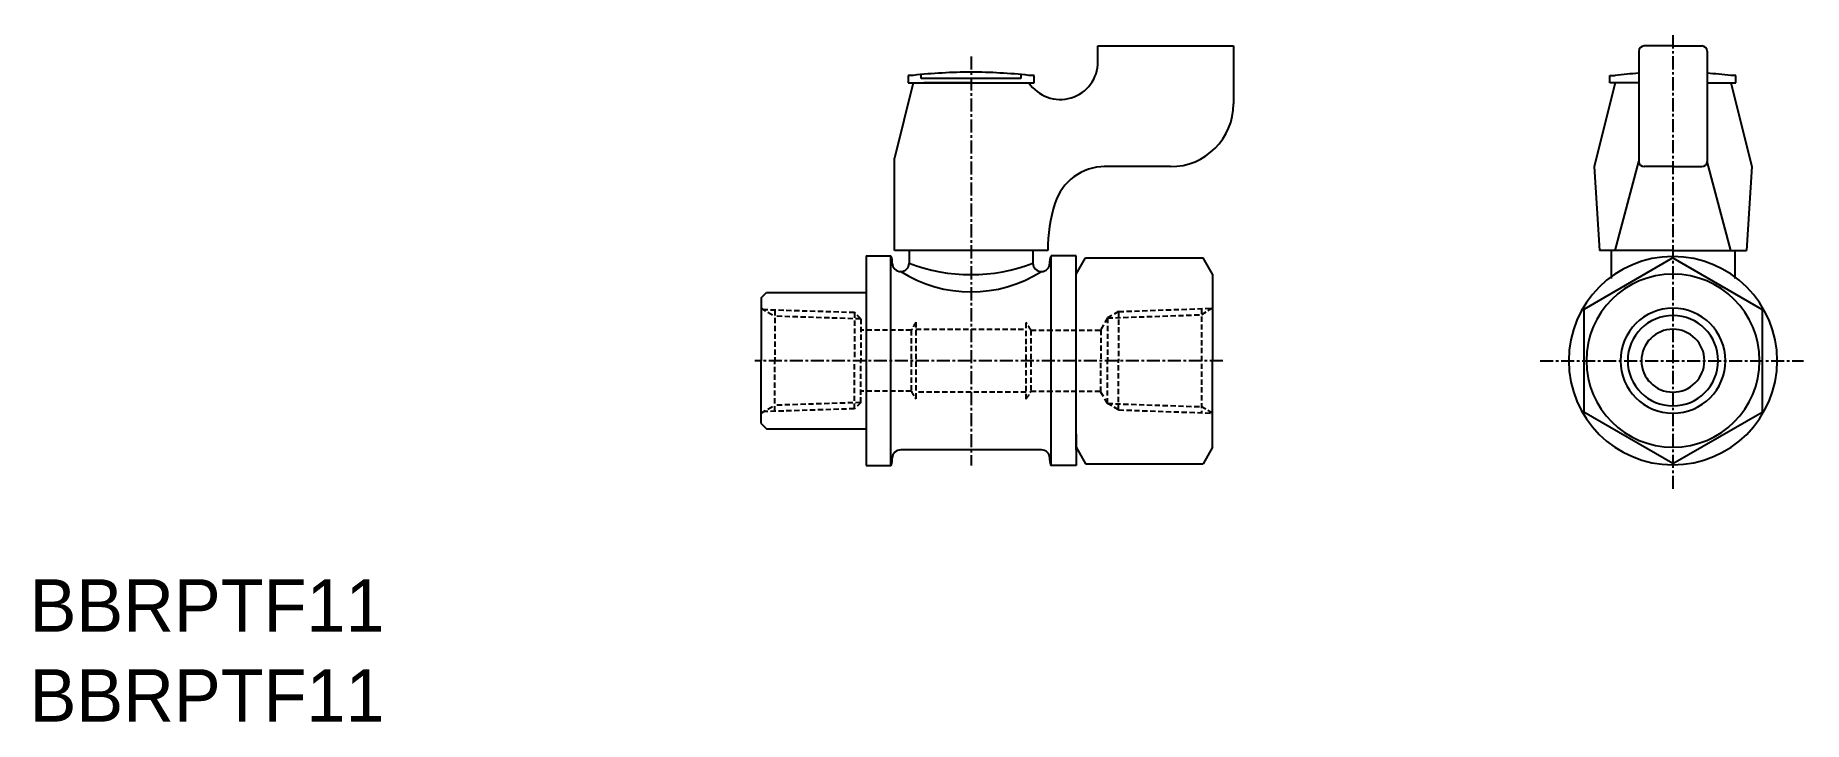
# Model space of a CAD drawing. Extents: x -69 to 100, y 241 to 306.
import ezdxf

# ---------------------------------------------------------------- set-up
doc = ezdxf.new("R2010")
doc.units = 0
doc.linetypes.add('CENTER', pattern=[2, 1.25, -0.25, 0.25, -0.25])
doc.linetypes.add('DASHED', pattern=[0.75, 0.5, -0.25])
doc.layers.get('0').update_dxf_attribs({"linetype": 'CONTINUOUS'})
doc.layers.add('CENTER', color=1, linetype='CENTER')

msp = doc.modelspace()

# ---------------------------------------------------------------- linework, layer by layer
at = {"color": 7, "linetype": 'CONTINUOUS'}
for p, q in [((32.52, 304.99), (45.43, 304.99)), ((45.43, 304.99), (45.43, 299.49)), ((87.29, 304.99), (84.54, 304.99)), ((87.29, 304.99), (84.96, 304.99)), ((87.29, 304.99), (90.04, 304.99)), ((87.29, 304.99), (89.61, 304.99)), ((84.04, 304.49), (84.04, 293.99)), ((90.54, 304.49), (90.54, 293.99)), ((14.43, 302.19), (14.43, 301.49)), ((14.93, 302.19), (14.43, 302.19)), ((15.68, 301.89), (15.68, 302.26)), ((25.18, 301.89), (15.68, 301.89)), ((25.18, 302.26), (25.18, 301.89)), ((26.43, 302.19), (25.93, 302.19)), ((26.43, 301.49), (26.43, 302.19)), ((81.29, 302.19), (81.79, 302.19)), ((81.29, 301.49), (81.29, 302.19)), ((93.29, 302.19), (92.79, 302.19)), ((93.29, 301.49), (93.29, 302.19)), ((14.93, 301.49), (13.13, 294.29)), ((14.43, 301.49), (16.08, 301.49)), ((14.93, 301.49), (25.93, 301.49)), ((20.43, 301.49), (15.93, 301.49)), ((24.78, 301.49), (26.43, 301.49)), ((81.79, 301.49), (79.79, 293.49)), ((82.79, 301.49), (81.29, 301.49)), ((83.99, 301.49), (81.79, 301.49)), ((90.59, 301.49), (92.79, 301.49)), ((91.79, 301.49), (93.29, 301.49)), ((92.79, 301.49), (94.79, 293.49)), ((13.13, 285.49), (13.13, 294.29)), ((39.43, 293.49), (33.1, 293.49)), ((79.79, 293.49), (80.29, 285.49)), ((81.79, 285.49), (84.04, 293.99)), ((87.29, 293.49), (84.54, 293.49)), ((87.29, 293.49), (90.04, 293.49)), ((92.79, 285.49), (90.54, 293.99)), ((94.79, 293.49), (94.29, 285.49)), ((10.43, 284.99), (12.8, 284.99)), ((10.43, 284.99), (10.43, 264.99)), ((12.8, 264.99), (12.8, 284.99)), ((27.73, 285.49), (13.13, 285.49)), ((14.53, 285.49), (14.53, 284.29)), ((26.33, 285.49), (26.33, 284.29)), ((30.43, 284.99), (28.06, 284.99)), ((28.06, 264.99), (28.06, 284.99)), ((30.43, 266.49), (30.43, 284.99)), ((30.43, 283.24), (31.33, 284.8)), ((31.33, 284.8), (42.53, 284.8)), ((43.43, 283.24), (42.53, 284.8)), ((87.29, 284.79), (78.79, 279.88)), ((87.29, 285.49), (80.29, 285.49)), ((81.39, 285.49), (81.39, 282.84)), ((87.29, 285.49), (94.29, 285.49)), ((87.29, 284.79), (95.79, 279.88)), ((93.19, 285.49), (93.19, 282.84)), ((12.93, 284.29), (12.93, 284.49)), ((13.73, 283.49), (13.73, 283.49)), ((27.13, 283.49), (27.13, 283.49)), ((27.93, 284.29), (27.93, 284.49)), ((43.43, 283.24), (43.43, 274.99)), ((0.43, 280.99), (0.93, 281.49)), ((0.93, 281.49), (10.43, 281.49)), ((0.43, 280.99), (0.43, 274.99)), ((78.79, 279.88), (78.79, 270.09)), ((95.79, 279.88), (95.79, 270.09)), ((0.43, 268.99), (0.43, 274.99)), ((43.43, 266.74), (43.43, 274.99)), ((87.29, 265.19), (78.79, 270.09)), ((87.29, 265.19), (95.79, 270.09)), ((0.43, 268.99), (0.93, 268.49)), ((0.93, 268.49), (10.43, 268.49)), ((30.43, 266.99), (30.43, 268.74)), ((30.43, 267.99), (30.43, 264.99)), ((30.43, 266.99), (30.43, 267.99)), ((30.43, 266.99), (30.43, 267.99)), ((27.13, 266.49), (13.73, 266.49)), ((30.43, 266.74), (31.33, 265.17)), ((43.43, 266.74), (42.53, 265.17)), ((10.43, 264.99), (12.8, 264.99)), ((12.93, 265.49), (12.93, 265.69)), ((27.93, 265.49), (27.93, 265.69)), ((30.43, 264.99), (28.06, 264.99)), ((31.33, 265.17), (42.53, 265.17))]:
    msp.add_line(p, q, dxfattribs=at)
msp.add_line((32.52, 303.49), (32.52, 304.99))
at = {"color": 3, "linetype": 'DASHED'}
for p, q in [((0.43, 279.99), (1.74, 279.23)), ((9.33, 279.57), (0.68, 279.84)), ((1.74, 279.81), (1.74, 274.99)), ((34.49, 279.67), (33.43, 279.06)), ((34.49, 279.67), (43.43, 279.99)), ((34.49, 279.67), (34.49, 274.99)), ((43.43, 279.99), (42.37, 279.37)), ((42.37, 279.95), (42.37, 270.02)), ((9.93, 278.97), (1.74, 279.23)), ((9.93, 278.97), (9.33, 279.57)), ((9.33, 279.57), (9.33, 274.99)), ((9.93, 278.97), (9.93, 274.99)), ((15.18, 278.65), (15.18, 271.33)), ((15.18, 277.99), (25.68, 277.99)), ((25.68, 271.33), (25.68, 278.65)), ((33.43, 279.06), (32.78, 277.93)), ((32.78, 277.93), (32.78, 274.99)), ((33.43, 279.06), (42.37, 279.37)), ((33.43, 279.06), (33.43, 274.99)), ((14.73, 277.89), (9.93, 277.89)), ((14.73, 277.89), (14.73, 272.09)), ((26.14, 277.89), (26.14, 272.09)), ((26.14, 277.89), (27.73, 277.89)), ((27.73, 277.89), (32.78, 277.89)), ((1.74, 270.16), (1.74, 274.99)), ((9.33, 270.4), (9.33, 274.99)), ((9.93, 271), (9.93, 274.99)), ((32.78, 272.04), (32.78, 274.99)), ((33.43, 270.91), (33.43, 274.99)), ((34.49, 270.3), (34.49, 274.99)), ((14.73, 272.09), (9.93, 272.09)), ((25.68, 271.99), (15.18, 271.99)), ((26.14, 272.09), (27.73, 272.09)), ((27.73, 272.09), (32.78, 272.09)), ((33.43, 270.91), (32.78, 272.04)), ((0.43, 269.99), (1.74, 270.74)), ((9.33, 270.4), (0.68, 270.13)), ((9.93, 271), (1.74, 270.74)), ((9.93, 271), (9.33, 270.4)), ((33.43, 270.91), (42.37, 270.6)), ((34.49, 270.3), (33.43, 270.91)), ((34.49, 270.3), (43.43, 269.99)), ((43.43, 269.99), (42.37, 270.6))]:
    msp.add_line(p, q, dxfattribs=at)
at = {"color": 7, "linetype": 'CONTINUOUS'}
for centre, radius, start, end in [((84.54, 304.49), 0.5, 90, 180), ((90.04, 304.49), 0.5, 0, 90), ((28.92, 303.49), 3.6, 213.749, 0), ((20.43, 251.92), 50.57, 90, 96.2443), ((20.43, 251.92), 50.57, 83.7557, 90), ((87.29, 251.92), 50.57, 93.685, 96.2443), ((87.29, 251.92), 50.57, 83.7557, 86.315), ((39.43, 299.49), 6, 270, 0), ((33.19, 288.49), 5, 90, 162.5424), ((84.54, 293.99), 0.5, 180, 270), ((90.04, 293.99), 0.5, 270, 0), ((42.73, 285.49), 15, 162.5424, 180), ((11.93, 284.49), 1, 0, 30), ((28.93, 284.49), 1, 150, 180), ((87.29, 274.99), 9.93, 90, 270), ((87.29, 274.99), 9.93, 270, 90), ((13.73, 284.29), 0.8, 180, 270), ((13.73, 284.29), 0.8, 270, 0), ((20.43, 294.09), 12.54, 237.7176, 302.2824), ((20.43, 299.64), 16.45, 248.9795, 291.0205), ((27.13, 284.29), 0.8, 180, 270), ((27.13, 284.29), 0.8, 270, 0), ((87.29, 274.99), 8.25, 90, 270), ((87.29, 274.99), 8.25, 270, 90), ((87.29, 274.99), 4.31, 90, 270), ((87.29, 274.99), 3, 90, 270), ((87.29, 274.99), 4.31, 270, 90), ((87.29, 274.99), 3, 270, 90), ((13.73, 265.69), 0.8, 90, 180), ((27.13, 265.69), 0.8, 0, 90), ((11.93, 265.49), 1, 330, 0), ((28.93, 265.49), 1, 180, 210)]:
    msp.add_arc(centre, radius, start, end, dxfattribs=at)
at = {"color": 3, "linetype": 'CONTINUOUS'}
for start, end in [(90, 270), (270, 90)]:
    msp.add_arc((87.29, 274.99), 5, start, end, dxfattribs=at)
at = {"color": 3, "linetype": 'DASHED'}
for start, end in [(145.1161, 153.0556), (26.9444, 34.8839), (206.9444, 214.8839), (325.1161, 333.0556)]:
    msp.add_arc((20.43, 274.99), 6.4, start, end, dxfattribs=at)
at = {"layer": 'CENTER', "color": 1, "linetype": 'CENTER'}
for p, q in [((87.29, 306.01), (87.29, 262.57)), ((20.43, 303.99), (20.43, 264.99)), ((44.42, 274.99), (-0.18, 274.99)), ((74.64, 274.99), (99.74, 274.99))]:
    msp.add_line(p, q, dxfattribs=at)

# ---------------------------------------------------------------- texts
at = {"color": 7, "linetype": 'CONTINUOUS'}
for p in [(-69.25, 249.15), (-69.25, 240.58)]:
    msp.add_text('BBRPTF11', height=5, dxfattribs=at).set_placement(p)

doc.saveas('drawing.dxf')
